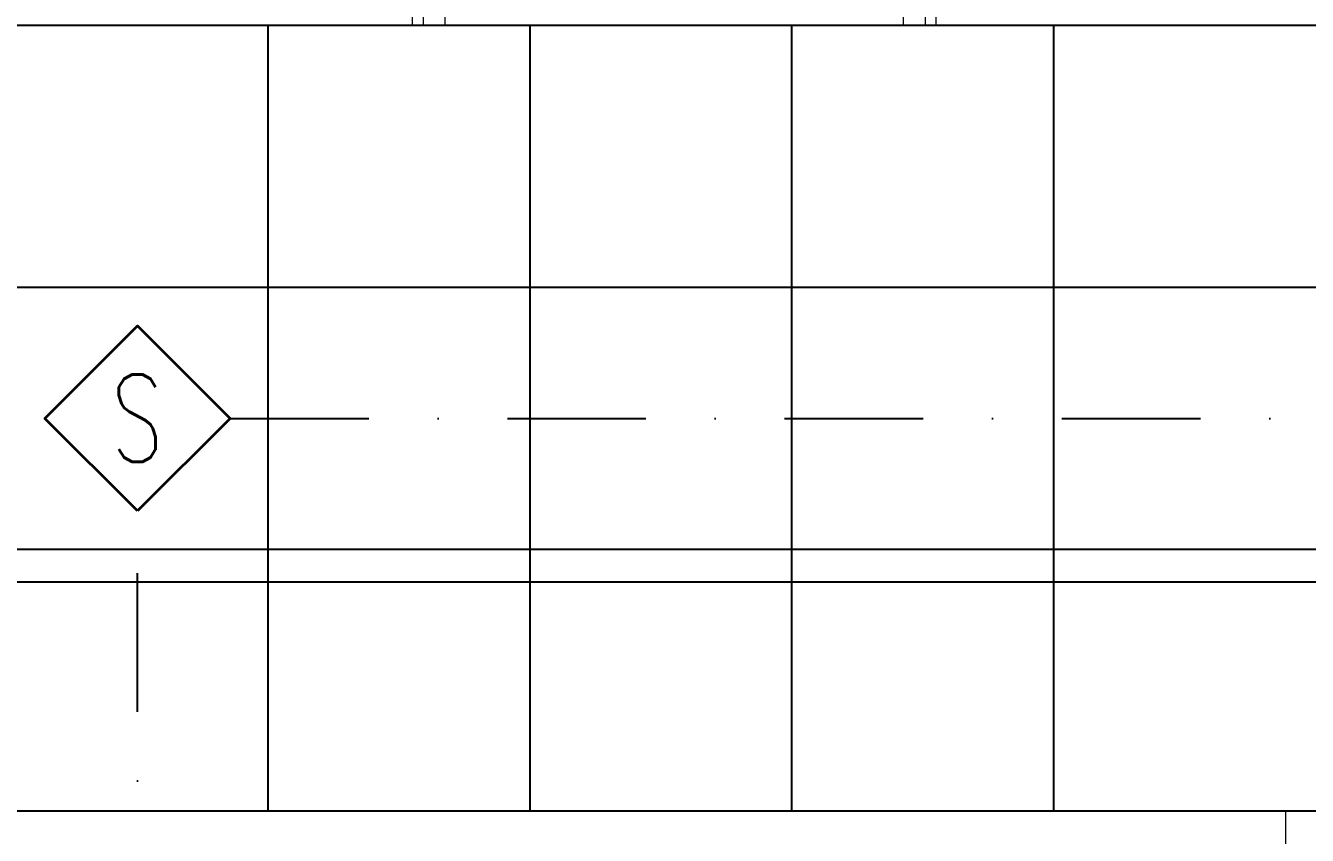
# Model space of a CAD drawing. Header units: inches. Extents: x -246178 to 57169, y -29325 to 19878.
# Drawn here: x 26662 to 29599, y -2804 to -947 of the extents above; entities that cross this region are included whole.
import ezdxf
from ezdxf.enums import TextEntityAlignment as Align

# ---------------------------------------------------------------- set-up
doc = ezdxf.new("R2010")
doc.units = ezdxf.units.IN
doc.header["$LTSCALE"] = 25
doc.header["$MEASUREMENT"] = 0
doc.linetypes.add('DASHDOT', pattern=[25.4, 12.7, -6.35, 0, -6.35])
doc.layers.get('0').update_dxf_attribs({"color": 8})
for name, color, linetype, lineweight in [('00-Ground Floor$0$Aluminum', 251, 'Continuous', 5), ('00-Ground Floor$0$Walls', 251, 'Continuous', 5), ('E-LITE-CLNG-CNDT', 6, 'DASHDOT', 35), ('F-ALRM-CLNG @ 100', 33, 'Continuous', 35), ('F-ALRM-CLNG-CNDT', 51, 'DASHDOT', 25), ('F-ALRM-CNDT-SPLY', 43, 'POWER SUPPLY', 25)]:
    doc.layers.add(name, color=color, linetype=linetype, lineweight=lineweight)
doc.layers.add('00-Ground Floor$0$False Ceiling', color=251, linetype='Continuous')
doc.styles.add('DC_Simplex', font='SIMPLEX.shx', dxfattribs={"width": 0.7})
doc.styles.get("Standard").update_dxf_attribs({"font": 'arial.ttf'})
doc.linetypes.add('POWER SUPPLY', pattern='A,50.8,-4,["PS",Standard,S=4.5,R=0,X=0,Y=-2.25],-11', length=65.8)

# ---------------------------------------------------------------- blocks, each defined once
blk = doc.blocks.new('00-Ground Floor$0$A$C37be4daf')
at = {"layer": '00-Ground Floor$0$Aluminum'}
for p, q in [((1416, 598.2), (216, 598.2)), ((241, 498.2), (241, 598.2)), ((291, 548.2), (291, 598.2)), ((1341, 548.2), (1341, 598.2)), ((1391, 498.2), (1391, 598.2)), ((291, 573.2), (1341, 573.2)), ((1391, 548.2), (241, 548.2)), ((1416, 498.2), (216, 498.2))]:
    blk.add_line(p, q, dxfattribs=at)
at = {"layer": '00-Ground Floor$0$Walls'}
for p, q in [((216, 498.2), (216, 598.2)), ((1416, 498.2), (1416, 598.2))]:
    blk.add_line(p, q, dxfattribs=at)
blk = doc.blocks.new('00-Ground Floor$0$A$Ce9e1c4c3')
at = {"layer": '00-Ground Floor$0$False Ceiling', "color": 254, "linetype": 'Continuous'}
for p, q in [((-51182.1, -947.4, 0), (-87736.7, -947.4, 0)), ((-72782.1, -2747.4), (-72782.1, -947.4)), ((-72182.1, -2747.4), (-72182.1, -947.4)), ((-71582.1, -2747.4), (-71582.1, -947.4)), ((-70982.1, -2747.4), (-70982.1, -947.4)), ((-87736.7, -1547.4), (-51182.1, -1547.4)), ((-87736.7, -2147.4), (-51182.1, -2147.4)), ((-87736.7, -2747.4, 0), (-51182.1, -2747.4, 0))]:
    blk.add_line(p, q, dxfattribs=at)
blk = doc.blocks.new('00-Ground Floor')
at = {"layer": '00-Ground Floor$0$Walls'}
for p, q in [((17732.9, -947.4, 0), (43417.9, -947.4, 0)), ((23749.5, -2747.4, 0), (29549.5, -2747.4, 0)), ((29549.5, -2847.4, 0), (29549.5, -2747.4, 0))]:
    blk.add_line(p, q, dxfattribs=at)
at = {"rotation": 180}
blk.add_blockref('00-Ground Floor$0$A$C37be4daf', (28963.9, -349.2, 0), dxfattribs=at)
at = {"layer": '00-Ground Floor$0$False Ceiling', "color": 254}
blk.add_blockref('00-Ground Floor$0$A$Ce9e1c4c3', (100000, 0), dxfattribs=at)
blk = doc.blocks.new('A$C5CF53093')
blk.add_lwpolyline([(0, -212.1), (-212.1, 0), (0, 212.1), (212.1, 0)], close=True)
blk = doc.blocks.new('*U12')
at = {"xscale": 0.01, "yscale": 0.01, "zscale": 0.01}
blk.add_blockref('A$C5CF53093', (0.007, -0.007), dxfattribs=at)
at = {"color": 6, "style": 'DC_Simplex', "width": 0.7, "flags": 8}
blk.add_attdef('TYPE', text='', height=2, rotation=360, dxfattribs=at).set_placement((0, 0), align=Align.MIDDLE_CENTER)

msp = doc.modelspace()

# ---------------------------------------------------------------- linework, layer by layer
at = {"layer": 'F-ALRM-CLNG-CNDT'}
for points in [[(27130.8, -1848.1), (31425.7, -1848.1, 0.414214), (31500.7, -1773.1), (31500.7, 2487.2)], [(27688.6, -4500.7), (26993.6, -4500.7, -0.414214), (26918.6, -4425.7), (26918.6, -2060.3)]]:
    msp.add_lwpolyline(points, format="xyb", dxfattribs=at)
at = {"layer": 'F-ALRM-CNDT-SPLY'}
msp.add_lwpolyline([(15637.8, -2222.4), (30514.5, -2222.4)], dxfattribs=at)

# ---------------------------------------------------------------- block references
at = {"layer": 'E-LITE-CLNG-CNDT'}
msp.add_blockref('00-Ground Floor', (0, 0), dxfattribs=at)
at = {"layer": 'F-ALRM-CLNG @ 100', "xscale": 100, "yscale": 100, "zscale": 100}
msp.add_blockref('*U12', (26917.9, -1847.4), dxfattribs=at).add_auto_attribs({'TYPE': 'S'})

doc.saveas('drawing.dxf')
